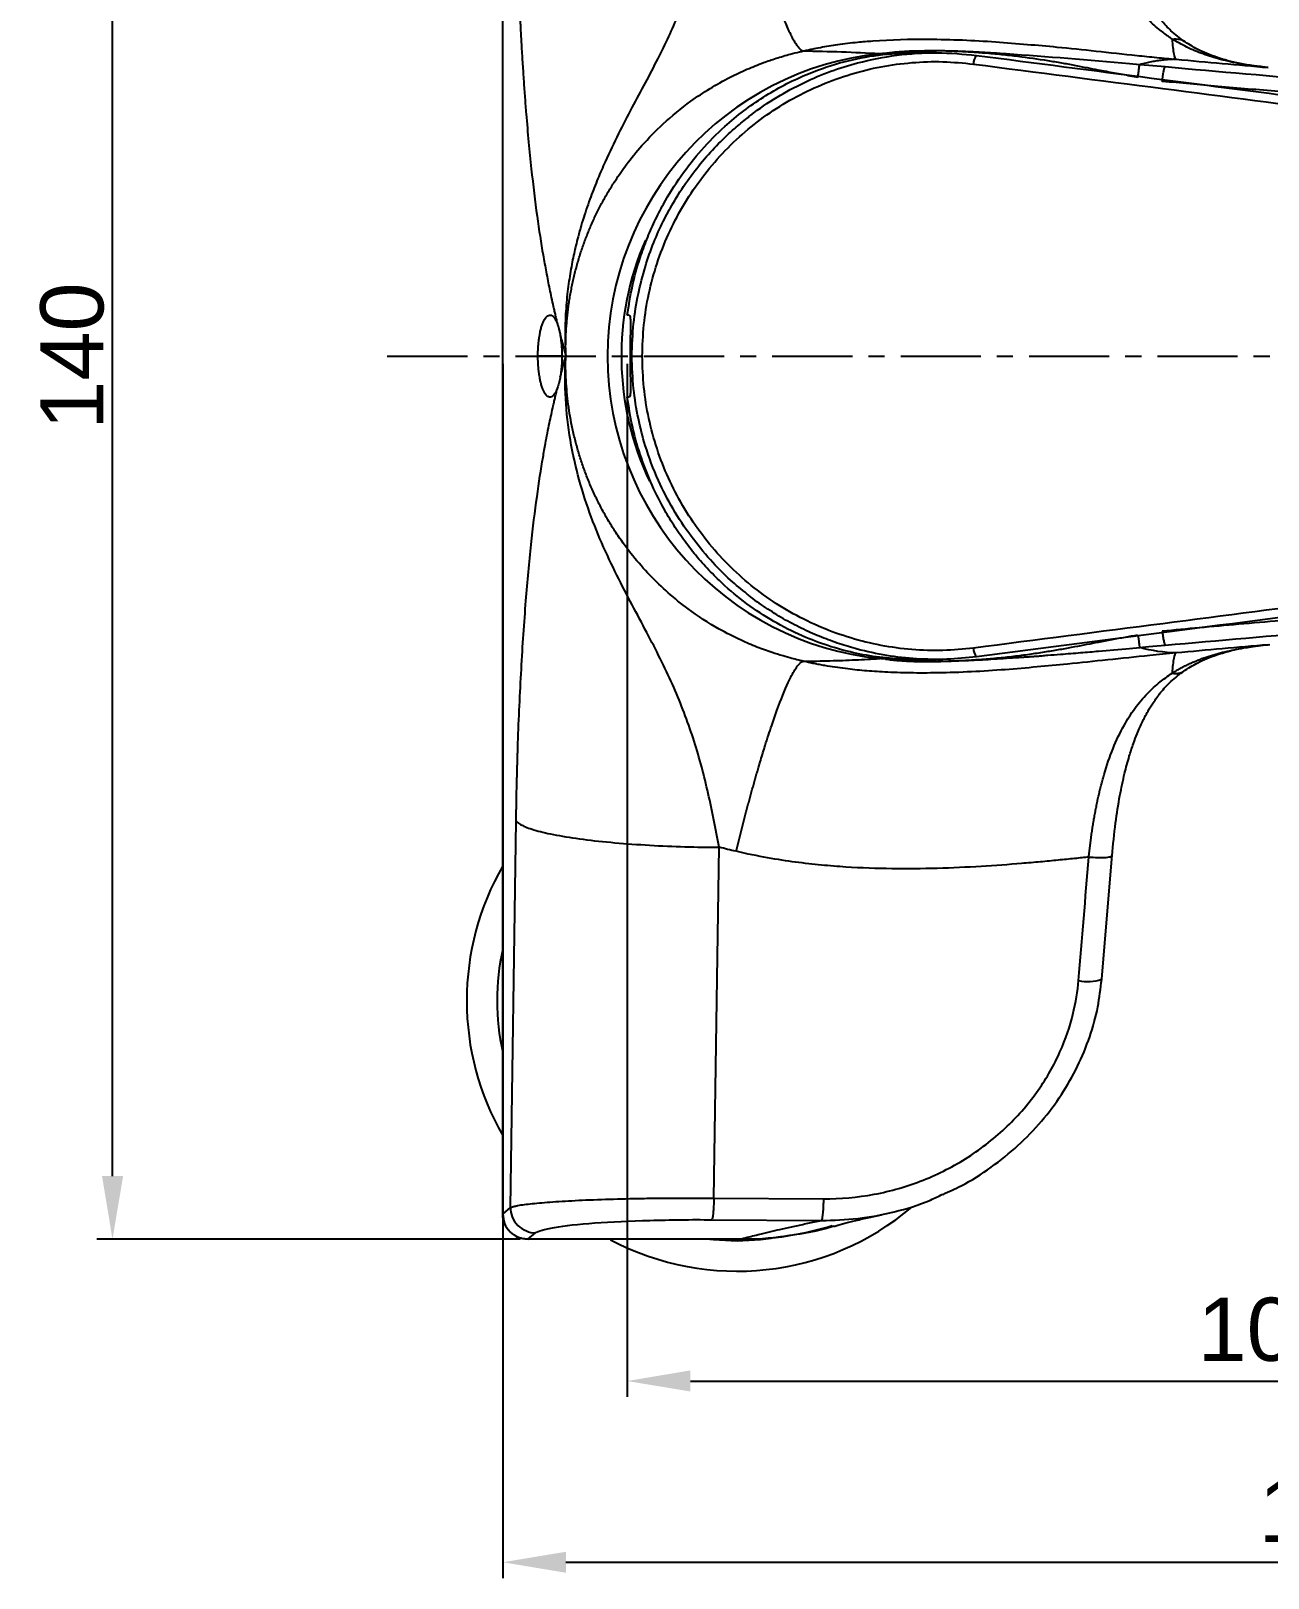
# Model space of a CAD drawing. Header units: millimetres. Extents: x 1243 to 1837, y -609 to -189.
# Drawn here: x 1340 to 1437.9, y -379.6 to -257.2 of the extents above; entities that cross this region are included whole.
import ezdxf

# ---------------------------------------------------------------- set-up
doc = ezdxf.new("R2010")
doc.units = ezdxf.units.MM
doc.header["$LTSCALE"] = 0.1
doc.linetypes.add('CENTERX2', pattern=[101.6, 63.5, -12.7, 12.7, -12.7])
doc.layers.get('0').update_dxf_attribs({"lineweight": 13})
doc.layers.add('CENTER', color=1, linetype='CENTERX2')
doc.layers.add('DIM', color=3, linetype='Continuous', lineweight=9)
doc.styles.get("Standard").update_dxf_attribs({"font": 'arial.ttf'})
doc.dimstyles.new('ISO-25', dxfattribs={"dimtxt": 2.5, "dimasz": 2.5, "dimexe": 1.25, "dimexo": 0.625, "dimtad": 1, "dimdec": 1, "dimtxsty": 'Standard', "dimcen": 2.5, "dimadec": 0, "dimazin": 0, "dimtfac": 1, "dimtdec": 1, "dimtmove": 0, "dimatfit": 3, "dimfxl": 0, "dimarcsym": 0})

# ---------------------------------------------------------------- blocks, each defined once
blk = doc.blocks.new('*D50')
at = {"layer": 'Defpoints', "color": 0}
for p in [(1346.43, -213.07), (1379.33, -213.07), (1379.33, -352.82)]:
    blk.add_point(p, dxfattribs=at)
at = {"layer": 'DIM', "color": 3, "linetype": 'ByBlock', "lineweight": -2}
for p, q in [((1378.7, -213.07), (1345.18, -213.07)), ((1346.43, -347.82), (1346.43, -218.07)), ((1378.7, -352.82), (1345.18, -352.82))]:
    blk.add_line(p, q, dxfattribs=at)
at = {"layer": 'DIM', "color": 3}
for points in [[(1345.6, -218.07), (1347.27, -218.07), (1346.43, -213.07)], [(1345.6, -347.82), (1347.27, -347.82), (1346.43, -352.82)]]:
    blk.add_solid(points, dxfattribs=at)
at = {"layer": 'DIM', "color": 3, "insert": (1343.25, -282.94), "char_height": 5, "attachment_point": 5, "rotation": 90}
blk.add_mtext('140', dxfattribs=at)
blk = doc.blocks.new('*D51')
at = {"layer": 'Defpoints', "color": 0}
for p in [(1387.17, -282.95), (1494.95, -282.95), (1494.95, -364.04)]:
    blk.add_point(p, dxfattribs=at)
at = {"layer": 'DIM', "color": 3, "linetype": 'ByBlock', "lineweight": -2}
for p, q in [((1387.17, -283.57), (1387.17, -365.29)), ((1494.95, -283.57), (1494.95, -365.29)), ((1392.17, -364.04), (1489.95, -364.04))]:
    blk.add_line(p, q, dxfattribs=at)
at = {"layer": 'DIM', "color": 3}
for points in [[(1392.17, -363.2), (1392.17, -364.87), (1387.17, -364.04)], [(1489.95, -363.2), (1489.95, -364.87), (1494.95, -364.04)]]:
    blk.add_solid(points, dxfattribs=at)
at = {"layer": 'DIM', "color": 3, "insert": (1441.06, -360.41), "char_height": 5, "attachment_point": 5}
blk.add_mtext('107,8', dxfattribs=at)
blk = doc.blocks.new('*D52')
at = {"layer": 'Defpoints', "color": 0}
for p in [(1377.32, -282.95), (1514.48, -282.95), (1514.48, -378.38)]:
    blk.add_point(p, dxfattribs=at)
at = {"layer": 'DIM', "color": 3, "linetype": 'ByBlock', "lineweight": -2}
for p, q in [((1377.32, -283.57), (1377.32, -379.63)), ((1514.48, -283.57), (1514.48, -379.63)), ((1382.32, -378.38), (1509.48, -378.38))]:
    blk.add_line(p, q, dxfattribs=at)
at = {"layer": 'DIM', "color": 3}
for points in [[(1382.32, -377.55), (1382.32, -379.21), (1377.32, -378.38)], [(1509.48, -377.55), (1509.48, -379.21), (1514.48, -378.38)]]:
    blk.add_solid(points, dxfattribs=at)
at = {"layer": 'DIM', "color": 3, "insert": (1445.9, -374.75), "char_height": 5, "attachment_point": 5}
blk.add_mtext('137,2', dxfattribs=at)

msp = doc.modelspace()

# ---------------------------------------------------------------- linework, layer by layer
at = {"color": 7, "linetype": 'Continuous', "lineweight": 25}
for p, q in [((1377.31, -215.06), (1377.31, -350.83)), ((1377.32, -350.83), (1377.32, -215.06)), ((1407.15, -259.01), (1407.19, -259.01)), ((1409.91, -258.95), (1409.51, -258.95)), ((1411.65, -258.95), (1409.9, -258.95)), ((1427.74, -259.89), (1426.94, -259.82)), ((1428.46, -259.96), (1427.73, -259.9)), ((1427.74, -259.91), (1427.74, -259.89)), ((1428.46, -259.96), (1427.74, -259.89)), ((1429.75, -260.07), (1428.46, -259.96)), ((1387.34, -279.7), (1387.17, -279.7)), ((1382, -282.95), (1380.11, -282.95)), ((1387.4, -282.95), (1387.54, -282.95)), ((1387.34, -286.2), (1387.17, -286.2)), ((1426.94, -306.07), (1427.74, -306)), ((1427.73, -305.99), (1428.46, -305.93)), ((1427.74, -306), (1428.46, -305.93)), ((1427.74, -305.98), (1427.74, -306)), ((1428.46, -305.93), (1429.75, -305.82)), ((1407.15, -306.88), (1407.19, -306.88)), ((1409.51, -306.94), (1409.91, -306.95)), ((1409.9, -306.95), (1411.65, -306.95)), ((1377.93, -350.32), (1378.38, -319.72)), ((1394.03, -349.56), (1394.44, -321.81)), ((1424.74, -332.24), (1425.56, -322.42)), ((1394.03, -349.56), (1402.71, -349.62)), ((1377.32, -350.83), (1377.93, -350.32)), ((1393.88, -351.28), (1402.55, -351.34)), ((1379.31, -352.82), (1379.92, -352.32)), ((1396.07, -352.82), (1379.31, -352.82)), ((1379.31, -352.82), (1379.31, -352.82))]:
    msp.add_line(p, q, dxfattribs=at)
at = {"color": 7, "linetype": 'Continuous', "lineweight": 25, "flags": 128}
for points in [[(1387.54, -282.95), (1387.57, -282.95), (1387.62, -282.95), (1387.7, -282.95), (1387.8, -282.95), (1387.92, -282.95), (1388.06, -282.95), (1388.21, -282.95), (1388.36, -282.95)], [(1393.71, -352.82), (1394.01, -352.85), (1395.87, -352.95)], [(1395.87, -352.95), (1397.73, -352.85), (1398.58, -352.75)]]:
    msp.add_lwpolyline(points, dxfattribs=at)
at = {"color": 7, "linetype": 'Continuous', "lineweight": 25}
for centre, radius, start, end in [((1409.68, -282.95), 24.06, 95.9204, 264.079), ((1415.71, -259.85), 1.13, 141.8805, 179.8699), ((1390.16, -657.95), 399.82, 84.7219, 86.1266), ((1409.84, -282.95), 23.13, 156.5987, 205.3433), ((1415.71, -306.04), 1.13, 180.1301, 218.1195), ((1395.87, -333.95), 21.4, 150.119, 180), ((1395.87, -333.95), 19, 167.5769, 192.4231), ((1423.65, -329.36), 3.08, 255.8082, 290.5979), ((1395.87, -333.95), 21.4, 180, 209.881), ((1395.87, -333.95), 21.4, 242.115, 310.2786), ((1396.07, -327.18), 25.64, 271.1718, 286.6279)]:
    msp.add_arc(centre, radius, start, end, dxfattribs=at)
for points, knots in [([(1430.31, -257.86), (1430.22, -257.8), (1430.05, -257.69), (1429.81, -257.52), (1429.59, -257.36), (1429.28, -257.11), (1428.88, -256.77), (1428.21, -256.12), (1427.41, -255.19), (1426.49, -253.77), (1425.65, -252.04), (1425.09, -250.45), (1424.76, -249.26), (1424.58, -248.57), (1424.42, -247.86), (1424.27, -247.14), (1424.13, -246.39), (1424.01, -245.64), (1423.9, -244.87), (1423.8, -244.09), (1423.74, -243.57), (1423.71, -243.31)], [0, 0, 0, 0, 0.022173, 0.043049, 0.062643, 0.080967, 0.128056, 0.173183, 0.277938, 0.379902, 0.50883, 0.638363, 0.677822, 0.717552, 0.757518, 0.797684, 0.838007, 0.878446, 0.918955, 0.959488, 1, 1, 1, 1]), ([(1431.27, -258.05), (1430.91, -257.78), (1430.26, -257.29), (1429.51, -256.48), (1428.89, -255.66), (1428.3, -254.73), (1427.78, -253.67), (1427.33, -252.57), (1426.93, -251.4), (1426.53, -249.93), (1426.14, -248.1), (1425.79, -245.91), (1425.64, -244.28), (1425.55, -243.41)], [0, 0, 0, 0, 0.109493, 0.197106, 0.262905, 0.346021, 0.434313, 0.496269, 0.567958, 0.653995, 0.754579, 0.869882, 1, 1, 1, 1]), ([(1394.44, -244.08), (1394.42, -244.23), (1394.37, -244.51), (1394.29, -244.94), (1394.21, -245.36), (1394.13, -245.78), (1394.05, -246.2), (1393.96, -246.61), (1393.88, -247.02), (1393.79, -247.42), (1393.71, -247.82), (1393.49, -248.77), (1393.13, -250.23), (1392.58, -252.18), (1391.94, -254.07), (1391.22, -255.92), (1390.44, -257.69), (1389.56, -259.48), (1388.59, -261.34), (1387.54, -263.3), (1386.46, -265.37), (1385.56, -267.25), (1384.83, -268.92), (1384.26, -270.39), (1383.7, -271.99), (1383.32, -273.34), (1383.07, -274.35), (1382.92, -275), (1382.78, -275.7), (1382.65, -276.44), (1382.53, -277.23), (1382.42, -278.07), (1382.34, -278.95), (1382.28, -279.88), (1382.25, -280.86), (1382.26, -281.89), (1382.29, -282.59), (1382.31, -282.95)], [0, 0, 0, 0, 0.0091822, 0.0183461, 0.0274883, 0.0366054, 0.0456942, 0.0547514, 0.0637741, 0.0727595, 0.0817048, 0.0906075, 0.1369455, 0.1827244, 0.2317348, 0.2807669, 0.3294529, 0.378924, 0.4342316, 0.4915932, 0.5503994, 0.6126748, 0.6492489, 0.6874924, 0.7299288, 0.7752944, 0.7904476, 0.8066639, 0.8239394, 0.8422708, 0.8616552, 0.8820901, 0.9035741, 0.9261064, 0.949687, 0.9743174, 1, 1, 1, 1]), ([(1395.79, -243.76), (1395.83, -243.89), (1395.89, -244.17), (1396, -244.59), (1396.11, -245.02), (1396.22, -245.46), (1396.33, -245.92), (1396.45, -246.38), (1396.58, -246.86), (1396.71, -247.34), (1396.84, -247.83), (1396.98, -248.33), (1397.12, -248.84), (1397.26, -249.36), (1397.41, -249.87), (1397.7, -250.86), (1398.07, -252.08), (1398.47, -253.31), (1398.72, -254.03), (1398.93, -254.64), (1399.16, -255.26), (1399.43, -255.98), (1399.69, -256.6), (1399.92, -257.13), (1400.14, -257.57), (1400.33, -257.93), (1400.51, -258.22), (1400.66, -258.44), (1400.8, -258.6), (1400.92, -258.71), (1401.02, -258.78), (1401.09, -258.8), (1401.12, -258.8)], [0, 0, 0, 0, 0.016582, 0.033732, 0.051455, 0.069761, 0.088654, 0.108142, 0.128229, 0.14892, 0.170217, 0.192123, 0.214639, 0.237764, 0.261495, 0.28583, 0.375525, 0.441574, 0.483172, 0.500079, 0.552005, 0.602261, 0.65074, 0.697358, 0.742054, 0.78479, 0.825548, 0.864324, 0.901129, 0.935987, 0.968931, 1, 1, 1, 1]), ([(1378.38, -246.17), (1378.38, -246.38), (1378.39, -246.78), (1378.4, -247.39), (1378.41, -247.98), (1378.42, -248.57), (1378.44, -249.16), (1378.45, -249.74), (1378.47, -250.31), (1378.48, -250.87), (1378.5, -251.43), (1378.52, -251.98), (1378.53, -252.52), (1378.55, -253.06), (1378.57, -253.59), (1378.59, -254.11), (1378.62, -254.63), (1378.64, -255.13), (1378.66, -255.63), (1378.68, -256.13), (1378.71, -256.61), (1378.73, -257.09), (1378.76, -257.56), (1378.78, -258.02), (1378.82, -258.79), (1378.89, -259.86), (1378.98, -261.2), (1379.07, -262.5), (1379.26, -264.91), (1379.57, -268.19), (1380.02, -271.9), (1380.43, -274.49), (1380.72, -276.1), (1380.89, -276.98), (1381.02, -277.66), (1381.17, -278.33), (1381.3, -278.91), (1381.4, -279.37), (1381.48, -279.73), (1381.57, -280.07), (1381.62, -280.31), (1381.65, -280.42)], [0, 0, 0, 0, 0.012674, 0.025257, 0.037747, 0.050144, 0.062447, 0.074657, 0.086775, 0.098799, 0.11073, 0.122567, 0.134312, 0.145962, 0.157519, 0.168982, 0.180351, 0.191626, 0.202806, 0.213892, 0.224883, 0.23578, 0.246582, 0.257288, 0.2679, 0.30063, 0.332826, 0.365453, 0.398096, 0.518133, 0.636567, 0.749441, 0.804391, 0.834402, 0.863771, 0.895388, 0.928973, 0.947041, 0.96375, 0.982384, 1, 1, 1, 1]), ([(1401.12, -258.8), (1401.22, -258.78), (1401.44, -258.73), (1401.89, -258.63), (1402.7, -258.47), (1403.9, -258.27), (1405.28, -258.11), (1407.67, -257.91), (1410.44, -257.84), (1413.69, -257.92), (1416.31, -258.07), (1418.79, -258.27), (1421.44, -258.51), (1424.33, -258.81), (1426.97, -259.1), (1429.08, -259.32), (1430.12, -259.41), (1430.63, -259.46)], [0, 0, 0, 0, 0.010459, 0.023373, 0.046751, 0.093441, 0.146914, 0.187426, 0.336502, 0.427792, 0.516389, 0.60186, 0.680327, 0.785501, 0.895056, 0.948017, 1, 1, 1, 1]), ([(1430.31, -257.86), (1430.52, -257.85), (1430.85, -257.83), (1431.14, -257.95), (1431.22, -258.02), (1431.23, -258.03)], [0, 0, 0, 0, 0.6327304, 0.9810252, 1, 1, 1, 1]), ([(1430.31, -257.86), (1430.34, -258.36), (1430.38, -258.75), (1430.49, -259.29), (1430.55, -259.44), (1430.63, -259.46)], [0, 0, 0, 0, 0.5, 0.5, 1, 1, 1, 1]), ([(1437.9, -260.12), (1437.75, -260.1), (1437.46, -260.07), (1437.02, -260.02), (1436.6, -259.96), (1436.17, -259.9), (1435.75, -259.83), (1435.34, -259.75), (1434.94, -259.66), (1434.54, -259.57), (1434.03, -259.44), (1433.44, -259.27), (1432.75, -259.05), (1432.1, -258.79), (1431.48, -258.51), (1430.88, -258.2), (1430.5, -257.97), (1430.31, -257.86)], [0, 0, 0, 0, 0.0515884, 0.1030229, 0.1543093, 0.2054514, 0.2564526, 0.3073154, 0.3580363, 0.4086107, 0.4590349, 0.5516321, 0.6432222, 0.7338341, 0.8234903, 0.9122076, 1, 1, 1, 1]), ([(1437.88, -260.11), (1437.14, -260.02), (1435.7, -259.85), (1433.86, -259.35), (1432.36, -258.74), (1431.57, -258.24), (1431.2, -258)], [0, 0, 0, 0, 0.290585, 0.560556, 0.79662, 1, 1, 1, 1]), ([(1382.31, -282.95), (1382.31, -282.79), (1382.3, -282.47), (1382.3, -282), (1382.31, -281.52), (1382.33, -281.05), (1382.36, -280.58), (1382.4, -280.1), (1382.45, -279.63), (1382.5, -279.16), (1382.57, -278.69), (1382.64, -278.23), (1382.73, -277.76), (1382.82, -277.3), (1382.92, -276.83), (1383.03, -276.38), (1383.15, -275.92), (1383.28, -275.46), (1383.41, -275.01), (1383.56, -274.56), (1383.72, -274.11), (1383.88, -273.67), (1384.05, -273.23), (1384.23, -272.8), (1384.42, -272.36), (1384.62, -271.93), (1384.82, -271.51), (1385.04, -271.09), (1385.26, -270.67), (1385.49, -270.26), (1385.73, -269.85), (1385.98, -269.45), (1386.42, -268.76), (1387.17, -267.68), (1388.41, -266.16), (1390.09, -264.45), (1392.38, -262.57), (1394.66, -261.18), (1396.62, -260.25), (1397.84, -259.76), (1398.99, -259.36), (1399.94, -259.09), (1400.67, -258.9), (1401.01, -258.83), (1401.12, -258.8)], [0, 0, 0, 0, 0.014368, 0.028736, 0.043104, 0.057471, 0.071836, 0.086201, 0.100565, 0.114928, 0.129288, 0.143648, 0.158005, 0.172361, 0.186714, 0.201065, 0.215414, 0.229761, 0.244104, 0.258445, 0.272784, 0.287119, 0.301451, 0.31578, 0.330106, 0.344428, 0.358747, 0.373062, 0.387374, 0.401682, 0.415986, 0.430287, 0.444584, 0.490425, 0.549545, 0.621895, 0.707415, 0.816306, 0.860405, 0.90196, 0.93331, 0.968448, 0.990676, 1, 1, 1, 1]), ([(1387.17, -279.7), (1387.3, -278.92), (1387.54, -277.39), (1388.1, -275.4), (1388.71, -273.71), (1389.33, -272.29), (1390.2, -270.58), (1391.41, -268.65), (1393.04, -266.59), (1394.72, -264.9), (1396.38, -263.52), (1397.95, -262.43), (1399.59, -261.47), (1401.6, -260.53), (1403.97, -259.7), (1406.72, -259.1), (1408.58, -259), (1409.51, -258.95)], [0, 0, 0, 0, 0.0652947, 0.1303422, 0.1739445, 0.2179784, 0.2626522, 0.3393665, 0.4165134, 0.4950971, 0.5538345, 0.6125374, 0.6715757, 0.731313, 0.8207673, 0.9099537, 1, 1, 1, 1]), ([(1396.67, -264.12), (1396.76, -264.04), (1397.51, -263.43), (1398.99, -262.45), (1401.11, -261.29), (1403.25, -260.39), (1405.71, -259.62), (1408.51, -259.08), (1411.68, -258.86), (1413.78, -259.05), (1414.83, -259.15)], [0, 0, 0, 0, 0.019669, 0.149095, 0.273611, 0.393259, 0.508087, 0.67187, 0.835781, 1, 1, 1, 1]), ([(1407.19, -259.01), (1407.27, -259), (1407.38, -258.99), (1407.52, -258.98), (1407.59, -258.98), (1407.63, -258.98)], [0, 0, 0, 0, 0.508886, 0.758235, 1, 1, 1, 1]), ([(1407.63, -258.98), (1407.67, -258.97), (1407.78, -258.95), (1407.99, -258.93), (1408.27, -258.89), (1408.62, -258.86), (1408.96, -258.84), (1409.31, -258.82), (1409.63, -258.8), (1409.98, -258.79), (1410.33, -258.79), (1410.59, -258.79), (1410.71, -258.78)], [0, 0, 0, 0, 0.060033, 0.1537445, 0.2784699, 0.4095855, 0.5362018, 0.6339735, 0.7290363, 0.8215871, 0.9118347, 1, 1, 1, 1]), ([(1407.63, -258.98), (1408.05, -258.95), (1409, -258.89), (1410.1, -258.88), (1410.78, -258.93), (1410.92, -258.95)], [0, 0, 0, 0, 0.382849, 0.868807, 1, 1, 1, 1]), ([(1427.6, -260.9), (1427.4, -260.86), (1426.99, -260.79), (1426.37, -260.67), (1425.74, -260.56), (1425.1, -260.44), (1424.38, -260.3), (1423.55, -260.14), (1422.59, -259.95), (1421.55, -259.76), (1420.05, -259.51), (1418.45, -259.28), (1416.77, -259.09), (1415.44, -258.97), (1414.37, -258.9), (1413.54, -258.85), (1412.94, -258.83), (1412.35, -258.81), (1411.81, -258.79), (1411.25, -258.79), (1410.91, -258.78), (1410.71, -258.78)], [0, 0, 0, 0, 0.033261, 0.067038, 0.101351, 0.13622, 0.171666, 0.217992, 0.273379, 0.328696, 0.387399, 0.517867, 0.590504, 0.667084, 0.746013, 0.784381, 0.826656, 0.865566, 0.910613, 0.947591, 1, 1, 1, 1]), ([(1417.17, -259.04), (1416.96, -259.03), (1416.33, -258.98), (1415.31, -258.92), (1414.06, -258.86), (1412.87, -258.81), (1411.71, -258.79), (1411.06, -258.78), (1410.71, -258.78)], [0, 0, 0, 0, 0.078697, 0.243764, 0.415226, 0.60434, 0.793276, 1, 1, 1, 1]), ([(1414.83, -259.15), (1419.44, -259.75), (1428.56, -260.93), (1442.13, -262.69), (1456.18, -264.51), (1470.65, -266.39), (1480.7, -267.7), (1485.65, -268.34)], [0, 0, 0, 0, 0.196095, 0.387983, 0.575671, 0.79105, 1, 1, 1, 1]), ([(1430.63, -259.46), (1430.51, -259.46), (1430.27, -259.47), (1429.9, -259.49), (1429.51, -259.53), (1429.09, -259.59), (1428.66, -259.67), (1428.21, -259.76), (1427.9, -259.85), (1427.74, -259.89)], [0, 0, 0, 0, 0.121689, 0.250381, 0.386096, 0.528866, 0.678735, 0.835758, 1, 1, 1, 1]), ([(1430.63, -259.46), (1431.85, -259.57), (1433.07, -259.68), (1435.49, -259.89), (1436.7, -260), (1437.9, -260.12)], [0, 0, 0, 0, 0.5, 0.5, 1, 1, 1, 1]), ([(1388.36, -282.95), (1388.39, -282.12), (1388.44, -280.46), (1388.85, -278.01), (1389.49, -275.61), (1390.4, -273.29), (1391.53, -271.09), (1392.9, -269.02), (1394.48, -267.1), (1396.25, -265.37), (1398.2, -263.83), (1400.3, -262.52), (1402.53, -261.44), (1404.86, -260.6), (1407.26, -260.01), (1409.7, -259.69), (1412.16, -259.6), (1413.78, -259.76), (1414.59, -259.84)], [0, 0, 0, 0, 0.0626881, 0.1253662, 0.1880209, 0.2506592, 0.3132745, 0.3758646, 0.4384307, 0.5009662, 0.5634661, 0.6259282, 0.6883509, 0.7507348, 0.8130838, 0.8754044, 0.9377059, 1, 1, 1, 1]), ([(1414.59, -259.84), (1419.58, -260.49), (1429.41, -261.75), (1444, -263.64), (1458.18, -265.48), (1471.96, -267.28), (1481.02, -268.46), (1485.48, -269.05)], [0, 0, 0, 0, 0.211955, 0.417932, 0.617931, 0.811955, 1, 1, 1, 1]), ([(1427.6, -260.9), (1427.62, -260.76), (1427.65, -260.49), (1427.69, -260.17), (1427.72, -259.96), (1427.73, -259.93), (1427.74, -259.91)], [0, 0, 0, 0, 0.261251, 0.534666, 0.808082, 1, 1, 1, 1]), ([(1429.52, -261.21), (1429.54, -261.06), (1429.56, -260.91), (1429.6, -260.64), (1429.62, -260.51), (1429.66, -260.3), (1429.68, -260.22), (1429.72, -260.11), (1429.73, -260.08), (1429.75, -260.07)], [0, 0, 0, 0, 0.25, 0.25, 0.5, 0.5, 0.75, 0.75, 1, 1, 1, 1]), ([(1481.03, -264.44), (1478.89, -264.25), (1476.75, -264.07), (1472.48, -263.69), (1470.34, -263.51), (1466.06, -263.14), (1463.92, -262.96), (1459.65, -262.6), (1457.51, -262.42), (1453.24, -262.06), (1451.1, -261.88), (1446.82, -261.53), (1444.69, -261.35), (1438.28, -260.82), (1434.01, -260.46), (1429.75, -260.07)], [0, 0, 0, 0, 0.125, 0.125, 0.25, 0.25, 0.375, 0.375, 0.5, 0.5, 0.625, 0.625, 0.75, 0.75, 1, 1, 1, 1]), ([(1480.81, -265.65), (1479.62, -265.54), (1477.24, -265.33), (1473.61, -265), (1469.77, -264.66), (1466.18, -264.35), (1462.07, -264), (1456.98, -263.57), (1450.76, -263.03), (1445.28, -262.57), (1441.37, -262.25), (1437.93, -261.95), (1434.06, -261.62), (1430.99, -261.34), (1429.52, -261.21)], [0, 0, 0, 0, 0.0696, 0.139154, 0.212338, 0.294166, 0.349219, 0.452612, 0.591806, 0.712715, 0.773503, 0.820098, 0.913867, 1, 1, 1, 1]), ([(1387.54, -282.95), (1387.57, -282.08), (1387.62, -280.42), (1388.01, -278.06), (1388.56, -275.92), (1389.23, -274.01), (1389.98, -272.34), (1390.86, -270.71), (1391.89, -269.1), (1393.1, -267.53), (1394.36, -266.15), (1395.54, -265.02), (1396.34, -264.38), (1396.67, -264.12)], [0, 0, 0, 0, 0.1192569, 0.2298329, 0.3317265, 0.4249367, 0.5094627, 0.585304, 0.6819086, 0.7734368, 0.8598922, 0.9412795, 1, 1, 1, 1]), ([(1380.11, -282.95), (1380.11, -282.91), (1380.11, -282.84), (1380.11, -282.73), (1380.11, -282.62), (1380.11, -282.51), (1380.12, -282.41), (1380.12, -282.3), (1380.13, -282.19), (1380.14, -282.09), (1380.16, -281.86), (1380.2, -281.53), (1380.26, -281.16), (1380.33, -280.82), (1380.42, -280.52), (1380.51, -280.26), (1380.66, -279.96), (1380.83, -279.76), (1381.01, -279.69), (1381.15, -279.7), (1381.3, -279.79), (1381.41, -279.93), (1381.51, -280.09), (1381.58, -280.24), (1381.63, -280.36), (1381.65, -280.42)], [0, 0, 0, 0, 0.006784, 0.013601, 0.020506, 0.027555, 0.034798, 0.042284, 0.050056, 0.058151, 0.066604, 0.104838, 0.15014, 0.19832, 0.252315, 0.31169, 0.375659, 0.523801, 0.611842, 0.700733, 0.785595, 0.867697, 0.913795, 0.957871, 1, 1, 1, 1]), ([(1387.34, -279.7), (1387.37, -279.74), (1387.43, -279.84), (1387.43, -280.59), (1387.41, -281.67), (1387.41, -282.52), (1387.4, -282.95)], [0, 0, 0, 0, 0.249624, 0.500266, 0.75122, 1, 1, 1, 1]), ([(1381.65, -280.42), (1381.66, -280.45), (1381.68, -280.51), (1381.71, -280.61), (1381.74, -280.71), (1381.77, -280.83), (1381.81, -280.96), (1381.84, -281.11), (1381.86, -281.22), (1381.87, -281.28)], [0, 0, 0, 0, 0.143191, 0.281018, 0.413647, 0.541242, 0.704508, 0.857279, 1, 1, 1, 1]), ([(1381.87, -281.28), (1381.89, -281.36), (1381.93, -281.54), (1382.01, -281.81), (1382.1, -282.14), (1382.2, -282.53), (1382.27, -282.81), (1382.31, -282.95)], [0, 0, 0, 0, 0.147406, 0.308945, 0.484599, 0.756322, 1, 1, 1, 1]), ([(1381.87, -281.28), (1381.87, -281.32), (1381.89, -281.4), (1381.91, -281.52), (1381.92, -281.65), (1381.94, -281.78), (1381.95, -281.91), (1381.97, -282.06), (1381.98, -282.22), (1381.99, -282.4), (1382, -282.58), (1382, -282.76), (1382, -282.88), (1382, -282.95)], [0, 0, 0, 0, 0.1048597, 0.2042924, 0.2985469, 0.3879156, 0.472741, 0.553424, 0.6524448, 0.7450729, 0.8327276, 0.9170798, 1, 1, 1, 1]), ([(1381.65, -285.47), (1381.64, -285.5), (1381.62, -285.56), (1381.58, -285.64), (1381.55, -285.72), (1381.51, -285.79), (1381.48, -285.85), (1381.41, -285.96), (1381.31, -286.08), (1381.18, -286.18), (1381.03, -286.21), (1380.84, -286.14), (1380.67, -285.95), (1380.52, -285.63), (1380.42, -285.37), (1380.33, -285.07), (1380.26, -284.73), (1380.2, -284.36), (1380.16, -284.01), (1380.13, -283.72), (1380.12, -283.53), (1380.11, -283.34), (1380.11, -283.14), (1380.11, -283.01), (1380.11, -282.95)], [0, 0, 0, 0, 0.020265, 0.040985, 0.06217, 0.083828, 0.105968, 0.1286, 0.204532, 0.283153, 0.373085, 0.463027, 0.621793, 0.687066, 0.747571, 0.801629, 0.849912, 0.895184, 0.933461, 0.948396, 0.962266, 0.975299, 0.987772, 1, 1, 1, 1]), ([(1381.87, -284.62), (1381.88, -284.55), (1381.92, -284.42), (1381.96, -284.25), (1382.02, -284.04), (1382.13, -283.62), (1382.23, -283.23), (1382.31, -282.95)], [0, 0, 0, 0, 0.1099651, 0.2385373, 0.3008368, 0.4847191, 1, 1, 1, 1]), ([(1382, -282.95), (1382, -282.98), (1382, -283.05), (1382, -283.15), (1382, -283.25), (1381.99, -283.35), (1381.99, -283.45), (1381.99, -283.55), (1381.98, -283.65), (1381.97, -283.75), (1381.96, -283.91), (1381.94, -284.13), (1381.91, -284.38), (1381.88, -284.54), (1381.87, -284.62)], [0, 0, 0, 0, 0.045983, 0.092151, 0.138841, 0.18638, 0.235075, 0.285216, 0.337066, 0.390862, 0.446819, 0.612047, 0.795591, 1, 1, 1, 1]), ([(1394.44, -321.81), (1394.19, -320.37), (1393.91, -318.95), (1393.26, -316.14), (1392.9, -314.77), (1392.04, -312.06), (1391.54, -310.73), (1390.39, -308.07), (1389.73, -306.73), (1388.63, -304.64), (1388.25, -303.92), (1387.46, -302.44), (1387.06, -301.67), (1386.25, -300.08), (1385.85, -299.25), (1385.06, -297.52), (1384.68, -296.61), (1383.98, -294.73), (1383.66, -293.75), (1383.1, -291.72), (1382.86, -290.67), (1382.49, -288.53), (1382.37, -287.43), (1382.24, -285.2), (1382.24, -284.08), (1382.31, -282.95)], [0, 0, 0, 0, 0.125, 0.125, 0.25, 0.25, 0.375, 0.375, 0.5, 0.5, 0.5625, 0.5625, 0.625, 0.625, 0.6875, 0.6875, 0.75, 0.75, 0.8125, 0.8125, 0.875, 0.875, 0.9375, 0.9375, 1, 1, 1, 1]), ([(1401.12, -307.09), (1400.99, -307.06), (1400.69, -306.99), (1400.15, -306.86), (1399.45, -306.66), (1398.52, -306.37), (1397.41, -305.97), (1396, -305.36), (1394.14, -304.41), (1392.21, -303.16), (1390.4, -301.69), (1388.94, -300.29), (1387.6, -298.77), (1386.59, -297.41), (1385.85, -296.25), (1385.32, -295.35), (1384.84, -294.43), (1384.4, -293.49), (1384, -292.55), (1383.65, -291.6), (1383.34, -290.64), (1383.07, -289.68), (1382.84, -288.71), (1382.65, -287.74), (1382.5, -286.78), (1382.4, -285.81), (1382.33, -284.85), (1382.29, -283.9), (1382.3, -283.26), (1382.31, -282.95)], [0, 0, 0, 0, 0.011186, 0.027636, 0.04935, 0.076333, 0.114592, 0.154928, 0.213045, 0.300981, 0.361813, 0.422717, 0.483695, 0.544749, 0.576694, 0.608416, 0.639916, 0.671191, 0.70224, 0.733063, 0.763657, 0.79402, 0.824153, 0.854052, 0.883717, 0.913145, 0.942336, 0.971288, 1, 1, 1, 1]), ([(1387.4, -282.95), (1387.41, -283.37), (1387.41, -284.22), (1387.43, -285.3), (1387.43, -286.05), (1387.37, -286.15), (1387.34, -286.2)], [0, 0, 0, 0, 0.248858, 0.499952, 0.750438, 1, 1, 1, 1]), ([(1396.67, -301.77), (1396.22, -301.41), (1395.19, -300.58), (1393.7, -299.05), (1392.16, -297.18), (1390.77, -295.07), (1389.54, -292.68), (1388.63, -290.27), (1388.01, -287.83), (1387.62, -285.46), (1387.57, -283.81), (1387.54, -282.95)], [0, 0, 0, 0, 0.079524, 0.18348, 0.295338, 0.415105, 0.532053, 0.668496, 0.770328, 0.88083, 1, 1, 1, 1]), ([(1414.59, -306.05), (1413.78, -306.13), (1412.16, -306.29), (1409.7, -306.2), (1407.26, -305.88), (1404.86, -305.29), (1402.53, -304.46), (1400.3, -303.37), (1398.2, -302.06), (1396.25, -300.52), (1394.48, -298.79), (1392.9, -296.88), (1391.53, -294.8), (1390.4, -292.6), (1389.49, -290.28), (1388.85, -287.88), (1388.44, -285.43), (1388.39, -283.77), (1388.36, -282.95)], [0, 0, 0, 0, 0.062294, 0.124596, 0.186917, 0.249266, 0.31165, 0.374072, 0.436534, 0.499034, 0.56157, 0.624136, 0.686726, 0.749341, 0.811979, 0.874634, 0.937312, 1, 1, 1, 1]), ([(1381.87, -284.62), (1381.86, -284.66), (1381.84, -284.74), (1381.82, -284.85), (1381.8, -284.97), (1381.76, -285.12), (1381.71, -285.29), (1381.67, -285.41), (1381.65, -285.47)], [0, 0, 0, 0, 0.106606, 0.218807, 0.336795, 0.460752, 0.720095, 1, 1, 1, 1]), ([(1378.38, -319.72), (1378.38, -319.53), (1378.39, -319.15), (1378.4, -318.59), (1378.41, -318.03), (1378.42, -317.47), (1378.43, -316.91), (1378.45, -316.35), (1378.46, -315.79), (1378.48, -315.24), (1378.49, -314.69), (1378.51, -314.13), (1378.55, -312.76), (1378.64, -310.59), (1378.79, -307.7), (1378.96, -304.93), (1379.15, -302.36), (1379.35, -299.99), (1379.63, -297.15), (1380.02, -294.03), (1380.41, -291.51), (1380.74, -289.64), (1380.96, -288.52), (1381.17, -287.55), (1381.3, -286.98), (1381.4, -286.52), (1381.48, -286.16), (1381.57, -285.81), (1381.62, -285.58), (1381.65, -285.47)], [0, 0, 0, 0, 0.0117449, 0.0234867, 0.0352284, 0.046973, 0.0587237, 0.0704835, 0.0822556, 0.0940428, 0.1058483, 0.1176751, 0.1295262, 0.1948155, 0.260563, 0.3264104, 0.3931313, 0.453908, 0.5156154, 0.6351681, 0.7490536, 0.7930243, 0.8637636, 0.8956901, 0.9290163, 0.9472867, 0.9637847, 0.9824684, 1, 1, 1, 1]), ([(1409.51, -306.94), (1408.81, -306.91), (1407.41, -306.85), (1405.34, -306.5), (1403.3, -305.97), (1401.19, -305.19), (1399.03, -304.14), (1396.88, -302.77), (1395.14, -301.36), (1393.77, -300.04), (1392.71, -298.87), (1391.74, -297.64), (1390.85, -296.34), (1389.91, -294.77), (1388.99, -292.91), (1388.17, -290.74), (1387.54, -288.5), (1387.3, -286.97), (1387.17, -286.2)], [0, 0, 0, 0, 0.067661, 0.134687, 0.201552, 0.268731, 0.348169, 0.426597, 0.504885, 0.552262, 0.598987, 0.645272, 0.691335, 0.737396, 0.804126, 0.869655, 0.934701, 1, 1, 1, 1]), ([(1485.48, -296.84), (1481.02, -297.43), (1471.96, -298.61), (1458.18, -300.41), (1444, -302.25), (1429.41, -304.14), (1419.58, -305.4), (1414.59, -306.05)], [0, 0, 0, 0, 0.188045, 0.382069, 0.582068, 0.788045, 1, 1, 1, 1]), ([(1485.65, -297.55), (1481.46, -298.1), (1472.96, -299.2), (1460.08, -300.88), (1446.09, -302.69), (1430.96, -304.65), (1420.25, -306.04), (1414.83, -306.74)], [0, 0, 0, 0, 0.176989, 0.35852, 0.54461, 0.769401, 1, 1, 1, 1]), ([(1429.52, -304.69), (1430.5, -304.6), (1432.52, -304.41), (1435.64, -304.13), (1438.57, -303.88), (1441.48, -303.64), (1445.28, -303.32), (1450.22, -302.9), (1457.03, -302.32), (1463.25, -301.79), (1468.95, -301.3), (1473.03, -300.94), (1476.98, -300.59), (1479.53, -300.36), (1480.81, -300.24)], [0, 0, 0, 0, 0.057296, 0.118195, 0.182699, 0.228619, 0.288307, 0.405393, 0.517578, 0.686457, 0.769192, 0.850679, 0.925369, 1, 1, 1, 1]), ([(1414.83, -306.74), (1414.04, -306.82), (1412.47, -306.98), (1410.08, -306.93), (1407.71, -306.67), (1405.67, -306.23), (1403.96, -305.72), (1402.54, -305.2), (1401.11, -304.57), (1399.69, -303.84), (1398.3, -302.97), (1397.28, -302.28), (1396.76, -301.85), (1396.67, -301.77)], [0, 0, 0, 0, 0.123557, 0.246927, 0.370186, 0.493411, 0.569367, 0.647463, 0.727714, 0.810133, 0.894734, 0.981528, 1, 1, 1, 1]), ([(1429.75, -305.82), (1434.01, -305.43), (1438.28, -305.07), (1444.69, -304.54), (1446.82, -304.36), (1451.1, -304.01), (1453.24, -303.83), (1457.51, -303.47), (1459.65, -303.29), (1463.92, -302.93), (1466.06, -302.75), (1472.48, -302.2), (1476.75, -301.82), (1481.03, -301.45)], [0, 0, 0, 0, 0.25, 0.25, 0.375, 0.375, 0.5, 0.5, 0.625, 0.625, 0.75, 0.75, 1, 1, 1, 1]), ([(1429.52, -304.69), (1429.54, -304.83), (1429.56, -304.98), (1429.6, -305.26), (1429.62, -305.38), (1429.66, -305.59), (1429.68, -305.67), (1429.72, -305.78), (1429.73, -305.81), (1429.75, -305.82)], [0, 0, 0, 0, 0.25, 0.25, 0.5, 0.5, 0.75, 0.75, 1, 1, 1, 1]), ([(1410.71, -307.11), (1410.78, -307.11), (1410.92, -307.11), (1411.11, -307.11), (1411.3, -307.1), (1411.47, -307.1), (1411.62, -307.1), (1411.91, -307.09), (1412.33, -307.08), (1412.92, -307.06), (1413.5, -307.04), (1414.33, -306.99), (1415.4, -306.92), (1416.74, -306.81), (1418.05, -306.66), (1419.3, -306.49), (1420.47, -306.31), (1421.56, -306.13), (1422.59, -305.94), (1423.56, -305.75), (1424.53, -305.56), (1425.54, -305.37), (1426.58, -305.18), (1427.26, -305.06), (1427.6, -305)], [0, 0, 0, 0, 0.018602, 0.035609, 0.051071, 0.065032, 0.077526, 0.088584, 0.133478, 0.171723, 0.213495, 0.25161, 0.330273, 0.407255, 0.480845, 0.549489, 0.612971, 0.672164, 0.727831, 0.780971, 0.829685, 0.887945, 0.944686, 1, 1, 1, 1]), ([(1427.6, -305), (1427.62, -305.13), (1427.65, -305.4), (1427.69, -305.72), (1427.72, -305.93), (1427.73, -305.96), (1427.74, -305.98)], [0, 0, 0, 0, 0.258357, 0.530698, 0.805153, 1, 1, 1, 1]), ([(1430.31, -308.03), (1430.4, -307.98), (1430.59, -307.86), (1430.88, -307.7), (1431.17, -307.54), (1431.47, -307.39), (1431.78, -307.24), (1432.09, -307.11), (1432.41, -306.98), (1432.74, -306.85), (1433.08, -306.74), (1433.42, -306.63), (1433.77, -306.52), (1434.24, -306.39), (1434.84, -306.25), (1435.57, -306.1), (1436.33, -305.97), (1437.1, -305.86), (1437.64, -305.8), (1437.9, -305.78)], [0, 0, 0, 0, 0.0435674, 0.0873606, 0.1313811, 0.1756307, 0.220111, 0.2648241, 0.3097721, 0.3549574, 0.4003829, 0.4460523, 0.4919693, 0.5381378, 0.6295578, 0.7214621, 0.8138308, 0.90667, 1, 1, 1, 1]), ([(1437.9, -305.78), (1436.7, -305.89), (1435.49, -306), (1433.07, -306.21), (1431.85, -306.32), (1430.63, -306.43)], [0, 0, 0, 0, 0.5, 0.5, 1, 1, 1, 1]), ([(1431.2, -307.89), (1431.57, -307.65), (1432.37, -307.14), (1433.88, -306.53), (1435.76, -306.03), (1437.25, -305.85), (1438.04, -305.76)], [0, 0, 0, 0, 0.200464, 0.433163, 0.699302, 1, 1, 1, 1]), ([(1395.79, -322.13), (1395.83, -321.99), (1395.9, -321.72), (1396, -321.3), (1396.1, -320.88), (1396.21, -320.46), (1396.32, -320.04), (1396.43, -319.62), (1396.54, -319.2), (1396.65, -318.78), (1396.76, -318.36), (1396.87, -317.95), (1396.99, -317.53), (1397.1, -317.12), (1397.22, -316.71), (1397.33, -316.3), (1397.45, -315.9), (1397.58, -315.43), (1397.8, -314.71), (1398.15, -313.56), (1398.67, -311.97), (1399.37, -310.01), (1400.07, -308.4), (1400.51, -307.64), (1400.73, -307.36), (1400.83, -307.25), (1400.93, -307.17), (1401.03, -307.11), (1401.09, -307.09), (1401.12, -307.09)], [0, 0, 0, 0, 0.016922, 0.033988, 0.051197, 0.068544, 0.086026, 0.10364, 0.12138, 0.139243, 0.157225, 0.175321, 0.193525, 0.211833, 0.230239, 0.248738, 0.267325, 0.285993, 0.314513, 0.371423, 0.457211, 0.571738, 0.738077, 0.857092, 0.882489, 0.909562, 0.938233, 0.968411, 1, 1, 1, 1]), ([(1430.63, -306.43), (1430.28, -306.46), (1429.58, -306.53), (1427.77, -306.71), (1425.25, -306.98), (1422.28, -307.29), (1419.58, -307.55), (1417.05, -307.77), (1414.42, -307.94), (1411.91, -308.02), (1409.61, -308.03), (1407.68, -307.96), (1405.98, -307.85), (1404.4, -307.68), (1403.22, -307.51), (1402.4, -307.36), (1401.97, -307.28), (1401.54, -307.19), (1401.26, -307.12), (1401.12, -307.09)], [0, 0, 0, 0, 0.035942, 0.070889, 0.183566, 0.291554, 0.372287, 0.457817, 0.548033, 0.639274, 0.712886, 0.780443, 0.834963, 0.885703, 0.941153, 0.955781, 0.970162, 0.985435, 1, 1, 1, 1]), ([(1401.12, -307.09), (1401.47, -307.08), (1402.17, -307.08), (1403.21, -307.05), (1404.23, -307.02), (1405.22, -306.98), (1406.19, -306.94), (1406.83, -306.9), (1407.15, -306.88)], [0, 0, 0, 0, 0.176554, 0.349153, 0.517796, 0.682485, 0.84322, 1, 1, 1, 1]), ([(1407.63, -306.92), (1407.6, -306.91), (1407.52, -306.91), (1407.38, -306.9), (1407.27, -306.89), (1407.19, -306.88)], [0, 0, 0, 0, 0.245696, 0.49602, 1, 1, 1, 1]), ([(1407.63, -306.92), (1407.68, -306.92), (1407.8, -306.94), (1408.01, -306.97), (1408.29, -307), (1408.62, -307.03), (1408.97, -307.05), (1409.31, -307.07), (1409.63, -307.09), (1409.98, -307.1), (1410.33, -307.1), (1410.59, -307.11), (1410.71, -307.11)], [0, 0, 0, 0, 0.07324, 0.166583, 0.278397, 0.417445, 0.53606, 0.633867, 0.728961, 0.82154, 0.911812, 1, 1, 1, 1]), ([(1409.71, -306.98), (1409.44, -306.99), (1408.74, -307), (1408.05, -306.95), (1407.63, -306.92)], [0, 0, 0, 0, 0.396403, 1, 1, 1, 1]), ([(1410.71, -307.11), (1411.05, -307.11), (1411.69, -307.11), (1412.69, -307.08), (1413.49, -307.05), (1413.93, -307.03), (1414.08, -307.03)], [0, 0, 0, 0, 0.348033, 0.669206, 0.887755, 1, 1, 1, 1]), ([(1414.08, -307.03), (1414.19, -307.02), (1414.58, -307), (1415.29, -306.97), (1416.21, -306.91), (1417.17, -306.85), (1417.93, -306.8), (1418.46, -306.76), (1418.79, -306.74), (1419.14, -306.72), (1419.52, -306.69), (1419.93, -306.66), (1420.24, -306.63), (1420.76, -306.59), (1421.4, -306.54), (1422.27, -306.47), (1423.05, -306.41), (1423.77, -306.35), (1425.07, -306.24), (1426.11, -306.14), (1426.94, -306.07)], [0, 0, 0, 0, 0.032566, 0.106159, 0.182301, 0.262425, 0.337155, 0.360902, 0.386447, 0.41379, 0.442932, 0.473878, 0.506629, 0.515177, 0.59086, 0.65316, 0.71039, 0.765929, 0.815795, 1, 1, 1, 1]), ([(1430.63, -306.43), (1430.55, -306.45), (1430.49, -306.6), (1430.38, -307.14), (1430.34, -307.53), (1430.31, -308.03)], [0, 0, 0, 0, 0.5, 0.5, 1, 1, 1, 1]), ([(1423.71, -322.58), (1423.73, -322.44), (1423.76, -322.15), (1423.81, -321.72), (1423.86, -321.29), (1423.92, -320.86), (1423.98, -320.44), (1424.05, -320.01), (1424.12, -319.6), (1424.19, -319.18), (1424.27, -318.77), (1424.35, -318.37), (1424.43, -317.97), (1424.52, -317.58), (1424.62, -317.19), (1424.71, -316.81), (1424.81, -316.43), (1425.09, -315.46), (1425.6, -313.97), (1426.42, -312.24), (1427.34, -310.8), (1428.14, -309.84), (1428.83, -309.16), (1429.32, -308.75), (1429.81, -308.37), (1430.14, -308.15), (1430.31, -308.03)], [0, 0, 0, 0, 0.022388, 0.044789, 0.067196, 0.089599, 0.111992, 0.134366, 0.156714, 0.179029, 0.201303, 0.223528, 0.245698, 0.267807, 0.289847, 0.311813, 0.333698, 0.355496, 0.483362, 0.610592, 0.71411, 0.820322, 0.867357, 0.916434, 0.955616, 1, 1, 1, 1]), ([(1425.55, -322.48), (1425.64, -321.61), (1425.79, -319.98), (1426.14, -317.81), (1426.51, -316.05), (1426.88, -314.69), (1427.22, -313.65), (1427.5, -312.9), (1427.74, -312.34), (1427.94, -311.9), (1428.16, -311.47), (1428.44, -310.96), (1428.85, -310.29), (1429.43, -309.5), (1430.23, -308.62), (1430.9, -308.11), (1431.27, -307.84)], [0, 0, 0, 0, 0.131415, 0.245397, 0.342079, 0.421672, 0.484398, 0.535422, 0.569822, 0.600943, 0.62902, 0.667348, 0.723731, 0.797988, 0.890036, 1, 1, 1, 1]), ([(1430.31, -308.03), (1430.42, -308.05), (1430.64, -308.08), (1430.95, -308.01), (1431.15, -307.94), (1431.23, -307.87), (1431.23, -307.87)], [0, 0, 0, 0, 0.312017, 0.646276, 0.997201, 1, 1, 1, 1]), ([(1378.38, -319.72), (1378.47, -319.84), (1378.64, -319.97), (1379.16, -320.22), (1379.51, -320.35), (1380.4, -320.6), (1380.94, -320.73), (1382.19, -320.96), (1382.91, -321.07), (1384.47, -321.28), (1385.31, -321.37), (1387.08, -321.52), (1388.01, -321.59), (1389.88, -321.7), (1390.82, -321.74), (1392.67, -321.79), (1393.57, -321.8), (1394.44, -321.81)], [0, 0, 0, 0, 0.125, 0.125, 0.25, 0.25, 0.375, 0.375, 0.5, 0.5, 0.625, 0.625, 0.75, 0.75, 0.875, 0.875, 1, 1, 1, 1]), ([(1395.79, -322.13), (1395.57, -322.08), (1395.12, -321.98), (1394.67, -321.86), (1394.44, -321.81)], [0, 0, 0, 0, 0.499693, 1, 1, 1, 1]), ([(1423.71, -322.58), (1423.36, -322.62), (1422.98, -322.66), (1422.17, -322.74), (1421.74, -322.79), (1420.83, -322.87), (1420.36, -322.92), (1419.39, -323.01), (1418.89, -323.05), (1417.37, -323.18), (1416.3, -323.26), (1414.06, -323.39), (1412.89, -323.45), (1410.53, -323.51), (1409.33, -323.52), (1406.93, -323.49), (1405.72, -323.45), (1403.84, -323.33), (1403.2, -323.28), (1401.89, -323.15), (1401.21, -323.08), (1399.8, -322.89), (1399.07, -322.78), (1397.5, -322.5), (1396.67, -322.34), (1395.79, -322.13)], [0, 0, 0, 0, 0.0625, 0.0625, 0.125, 0.125, 0.1875, 0.1875, 0.25, 0.25, 0.375, 0.375, 0.5, 0.5, 0.625, 0.625, 0.75, 0.75, 0.8125, 0.8125, 0.875, 0.875, 0.9375, 0.9375, 1, 1, 1, 1]), ([(1423.71, -322.58), (1423.94, -322.6), (1424.19, -322.61), (1424.66, -322.62), (1424.89, -322.62), (1425.26, -322.59), (1425.4, -322.57), (1425.55, -322.51), (1425.57, -322.47), (1425.54, -322.44)], [0, 0, 0, 0, 0.25, 0.25, 0.5, 0.5, 0.75, 0.75, 1, 1, 1, 1]), ([(1402.71, -349.62), (1404.06, -349.63), (1405.39, -349.51), (1408.04, -349.02), (1409.35, -348.64), (1411.85, -347.65), (1413.04, -347.04), (1415.28, -345.6), (1416.32, -344.78), (1418.18, -342.99), (1419, -342.03), (1420.4, -340.04), (1420.97, -339.02), (1421.88, -336.99), (1422.22, -335.99), (1422.69, -334.08), (1422.83, -333.19), (1422.9, -332.34)], [0, 0, 0, 0, 0.125, 0.125, 0.25, 0.25, 0.375, 0.375, 0.5, 0.5, 0.625, 0.625, 0.75, 0.75, 0.875, 0.875, 1, 1, 1, 1]), ([(1412.15, -349.27), (1412.64, -349.05), (1413.98, -348.46), (1415.99, -347.17), (1418.13, -345.46), (1420, -343.52), (1421.58, -341.42), (1422.86, -339.17), (1423.82, -336.84), (1424.47, -334.53), (1424.64, -332.98), (1424.73, -332.25)], [0, 0, 0, 0, 0.072128, 0.197477, 0.320431, 0.441024, 0.559285, 0.675222, 0.788815, 0.900036, 1, 1, 1, 1]), ([(1377.93, -350.32), (1377.94, -350.32), (1377.97, -350.3), (1378.03, -350.28), (1378.09, -350.26), (1378.15, -350.24), (1378.22, -350.22), (1378.3, -350.2), (1378.37, -350.19), (1378.44, -350.17), (1378.64, -350.13), (1379.01, -350.07), (1379.65, -350), (1380.39, -349.93), (1381.27, -349.86), (1382.24, -349.8), (1383.69, -349.72), (1385.69, -349.65), (1387.7, -349.6), (1389.07, -349.58), (1389.77, -349.57), (1390.48, -349.57), (1391.19, -349.56), (1391.9, -349.56), (1392.61, -349.56), (1393.32, -349.56), (1393.8, -349.56), (1394.03, -349.56)], [0, 0, 0, 0, 0.017144, 0.033546, 0.049205, 0.064122, 0.078296, 0.091728, 0.104417, 0.116363, 0.127567, 0.194165, 0.254741, 0.319802, 0.381241, 0.445215, 0.506786, 0.633357, 0.754571, 0.785583, 0.816495, 0.847309, 0.878028, 0.908653, 0.939189, 0.969637, 1, 1, 1, 1]), ([(1394.03, -349.56), (1394.03, -349.79), (1394.02, -350), (1394, -350.4), (1393.99, -350.58), (1393.96, -350.89), (1393.95, -351.02), (1393.92, -351.2), (1393.9, -351.26), (1393.88, -351.28)], [0, 0, 0, 0, 0.25, 0.25, 0.5, 0.5, 0.75, 0.75, 1, 1, 1, 1]), ([(1402.55, -351.34), (1403.51, -351.31), (1405.45, -351.26), (1408.34, -350.69), (1410.6, -350.02), (1411.82, -349.42), (1412.14, -349.26)], [0, 0, 0, 0, 0.290222, 0.587811, 0.892787, 1, 1, 1, 1]), ([(1402.71, -349.62), (1402.7, -349.81), (1402.7, -350.01), (1402.68, -350.4), (1402.67, -350.59), (1402.64, -350.92), (1402.62, -351.06), (1402.59, -351.26), (1402.57, -351.32), (1402.55, -351.34)], [0, 0, 0, 0, 0.25, 0.25, 0.5, 0.5, 0.75, 0.75, 1, 1, 1, 1]), ([(1377.32, -350.83), (1377.32, -350.83), (1377.31, -350.83), (1377.32, -350.83), (1377.32, -350.83)], [0, 0, 0, 0, 0.09771, 1, 1, 1, 1]), ([(1377.32, -350.81), (1377.35, -351.08), (1377.4, -351.6), (1377.87, -352.27), (1378.54, -352.74), (1379.07, -352.79), (1379.33, -352.82)], [0, 0, 0, 0, 0.249969, 0.500296, 0.750487, 1, 1, 1, 1]), ([(1379.31, -352.82), (1379.26, -352.82), (1379.17, -352.82), (1379.03, -352.8), (1378.9, -352.78), (1378.77, -352.75), (1378.64, -352.71), (1378.52, -352.66), (1378.4, -352.6), (1378.29, -352.54), (1378.19, -352.47), (1378.09, -352.4), (1377.99, -352.32), (1377.87, -352.21), (1377.74, -352.05), (1377.59, -351.84), (1377.48, -351.61), (1377.39, -351.36), (1377.33, -351.1), (1377.32, -350.92), (1377.32, -350.83)], [0, 0, 0, 0, 0.0447959, 0.0890146, 0.1326614, 0.1757401, 0.2182554, 0.2602146, 0.3016232, 0.342478, 0.3827738, 0.422506, 0.4616729, 0.5002764, 0.5798596, 0.6609246, 0.7434437, 0.8274456, 0.9129591, 1, 1, 1, 1]), ([(1377.93, -350.32), (1377.93, -350.56), (1377.98, -350.81), (1378.17, -351.3), (1378.32, -351.53), (1378.71, -351.92), (1378.95, -352.07), (1379.43, -352.27), (1379.68, -352.31), (1379.92, -352.32)], [0, 0, 0, 0, 0.25, 0.25, 0.5, 0.5, 0.75, 0.75, 1, 1, 1, 1]), ([(1379.92, -352.32), (1380.01, -352.24), (1380.35, -352.09), (1381.01, -351.95), (1382.22, -351.75), (1383.31, -351.63), (1385.9, -351.44), (1387.39, -351.37), (1389.77, -351.31), (1391.41, -351.27), (1393.05, -351.27), (1393.88, -351.28)], [0, 0, 0, 0, 0.125, 0.25, 0.25, 0.5, 0.5, 0.75, 0.75, 0.875, 1, 1, 1, 1]), ([(1403.51, -351.8), (1403.57, -351.79), (1403.83, -351.71), (1404.4, -351.56), (1405.28, -351.33), (1406.24, -351.11), (1406.97, -350.95), (1407.3, -350.88)], [0, 0, 0, 0, 0.06426, 0.284005, 0.524746, 0.788037, 1, 1, 1, 1]), ([(1396.07, -352.82), (1396.27, -352.77), (1396.66, -352.67), (1397.24, -352.53), (1397.89, -352.36), (1398.63, -352.19), (1399.5, -351.98), (1400.44, -351.78), (1401.47, -351.56), (1402.19, -351.41), (1402.55, -351.34)], [0, 0, 0, 0, 0.101037, 0.198014, 0.290934, 0.424898, 0.55274, 0.699705, 0.84878, 1, 1, 1, 1]), ([(1399.97, -352.54), (1399.93, -352.55), (1398.65, -352.82), (1397.34, -352.82), (1396.07, -352.82)], [0, 0, 0, 0, 0.032243, 1, 1, 1, 1]), ([(1403.51, -351.79), (1403.46, -351.81), (1402.32, -352.21), (1401.12, -352.38), (1399.97, -352.54)], [0, 0, 0, 0, 0.04472, 1, 1, 1, 1]), ([(1396.07, -352.8), (1397.07, -352.8), (1398.2, -352.8), (1399.3, -352.62), (1399.43, -352.6)], [0, 0, 0, 0, 0.888682, 1, 1, 1, 1]), ([(1396.07, -352.81), (1396.07, -352.82), (1396.07, -352.83), (1396.07, -352.83), (1396.07, -352.82)], [0, 0, 0, 0, 0.091592, 1, 1, 1, 1])]:
    msp.add_open_spline(points, degree=3, knots=knots, dxfattribs=at)
for points in [[(1401.12, -258.8), (1403.13, -258.82), (1405.15, -258.89), (1407.15, -259.01)], [(1430.63, -306.43), (1429.67, -306.41), (1428.7, -306.27), (1427.74, -306)], [(1422.9, -332.34), (1423.17, -329.07), (1423.45, -325.82), (1423.71, -322.58)]]:
    msp.add_open_spline(points, degree=3, dxfattribs=at)
at = {"layer": 'CENTER'}
msp.add_line((1368.18, -282.95), (1519.28, -282.95), dxfattribs=at)

# ---------------------------------------------------------------- dimensions: what is measured, and where the dimension line sits
at = {"layer": 'DIM', "color": 7}
dim = msp.add_linear_dim(base=(1346.43, -213.07), p1=(1379.33, -352.82), p2=(1379.33, -213.07), angle=90, text='140', dimstyle='ISO-25', override={"dimtxt": 5, "dimasz": 5, "dimcen": 5, "dimclrd": 3, "dimclre": 3, "dimclrt": 3, "dimfxl": 1.25, "dimarcsym": 1}, dxfattribs=at)
dim.commit()
dim.dimension.update_dxf_attribs({"geometry": '*D50', "text_midpoint": (1343.25, -282.94)})
for base, p1, p2, picture, middle in [((1514.48, -378.38), (1377.32, -282.95), (1514.48, -282.95), '*D52', (1445.9, -374.75)), ((1494.95, -364.04), (1387.17, -282.95), (1494.95, -282.95), '*D51', (1441.06, -360.41))]:
    dim = msp.add_linear_dim(base=base, p1=p1, p2=p2, dimstyle='ISO-25', override={"dimtxt": 5, "dimasz": 5, "dimcen": 5, "dimclrd": 3, "dimclre": 3, "dimclrt": 3, "dimfxl": 1.25, "dimarcsym": 1}, dxfattribs=at)
    dim.commit()
    dim.dimension.update_dxf_attribs({"geometry": picture, "text_midpoint": middle})

doc.saveas('drawing.dxf')
